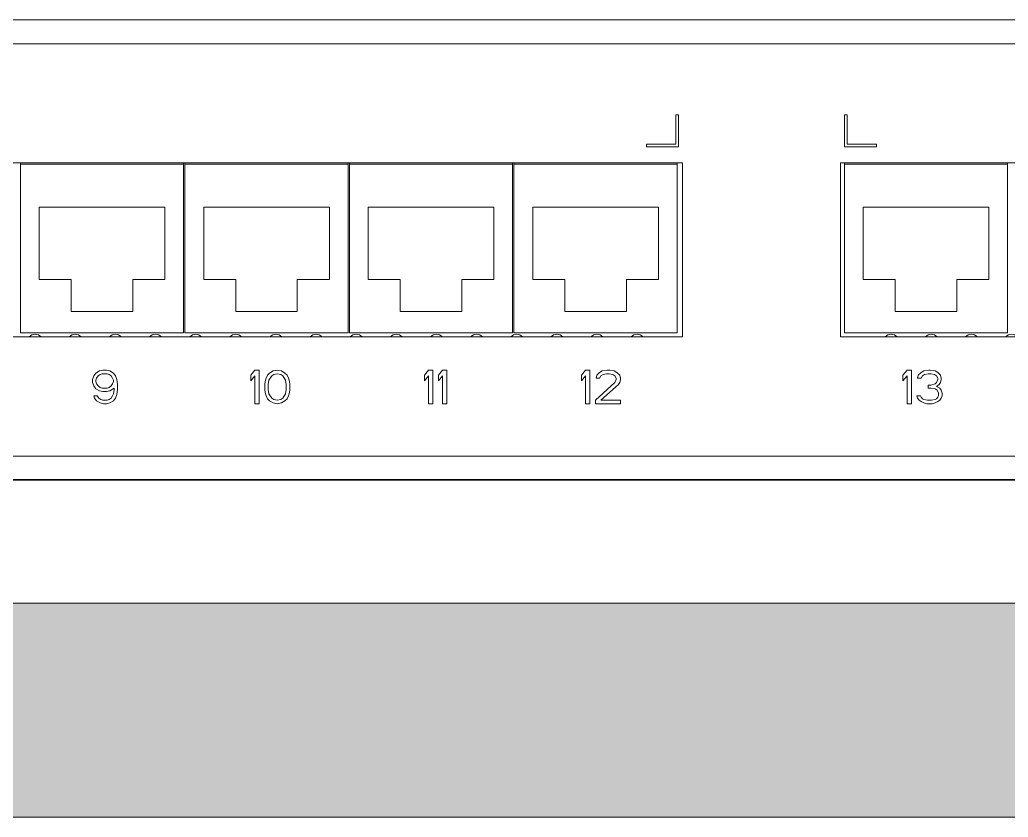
# Model space of a CAD drawing. Header units: millimetres. Extents: x -71336 to -33468, y -26189 to 22712.
# Drawn here: x -34368.1 to -34274.4, y -8364 to -8288.4 of the extents above; entities that cross this region are included whole.
import ezdxf

# ---------------------------------------------------------------- set-up
doc = ezdxf.new("R2010")
doc.units = ezdxf.units.MM
doc.layers.add('SC - Equipment', color=7, linetype='Continuous', lineweight=13)
doc.layers.add('SC - Rack Layout - U-guides and centreline', color=5, linetype='Continuous', lineweight=13, plot=False)

# ---------------------------------------------------------------- blocks, each defined once
blk = doc.blocks.new('*U220')
at = {"layer": 'SC - Rack Layout - U-guides and centreline', "ltscale": 5}
blk.add_lwpolyline([(-300, 0), (300, 0)], dxfattribs=at)
blk = doc.blocks.new('*U221')
at = {"layer": 'SC - Rack Layout - U-guides and centreline', "color": 0, "linetype": 'ByBlock', "lineweight": -2, "transparency": 16777216}
blk.add_blockref('*U220', (0, 1200.15), dxfattribs=at)
blk = doc.blocks.new('1U BRUSH PLATE - RACK LAYOUT')
at = {"ltscale": 5}
h = blk.add_hatch(dxfattribs=at)
h.set_pattern_fill('BRASS', color=256, scale=0.37, angle=90)
h.set_pattern_definition([(90, (-0.3157, 0), (-2.3495, 1e-16), []), (90, (-1.4904, 7e-17), (-2.3495, 1e-16), [1.17475, -0.587375])])
edge = h.paths.add_edge_path()
edge.add_line((-207.762, 32.774), (207.762, 32.774))
edge.add_arc((207.762, 22.774), 10, 0, 90, ccw=False)
edge.add_line((217.762, 22.774), (217.762, 22.5))
edge.add_arc((207.762, 22.5), 10, -90, 0, ccw=False)
edge.add_line((207.762, 12.5), (-207.762, 12.5))
edge.add_arc((-207.762, 22.5), 10, 180, 270, ccw=False)
edge.add_line((-217.762, 22.5), (-217.762, 22.774))
edge.add_arc((-207.762, 22.774), 10, 90, 180, ccw=False)
blk.add_lwpolyline([(-207.762, 32.774), (207.762, 32.774, -0.414214), (217.762, 22.774), (217.762, 22.5, -0.414214), (207.762, 12.5), (-207.762, 12.5, -0.414214), (-217.762, 22.5), (-217.762, 22.774, -0.414214)], format="xyb", close=True, dxfattribs=at)
at = {"layer": 'SC - Equipment'}
blk.add_line((-241.3, 44.5), (241.3, 44.5), dxfattribs=at)
blk = doc.blocks.new('PATCH PANEL - RJ45 24')
at = {"layer": 'SC - Equipment'}
for p, q in [((-219.437, 43.634), (219.437, 43.634)), ((-219.437, 41.351), (219.437, 41.351)), ((-8.118, 31.837), (-8.118, 34.628)), ((-8.118, 34.628), (-7.864, 34.628)), ((-7.864, 34.628), (-7.864, 31.584)), ((7.864, 34.628), (7.864, 31.584)), ((8.118, 34.628), (7.864, 34.628)), ((8.118, 31.837), (8.118, 34.628)), ((-10.908, 31.584), (-10.908, 31.837)), ((-10.908, 31.837), (-8.118, 31.837)), ((-7.864, 31.584), (-10.908, 31.584)), ((7.864, 31.584), (10.908, 31.584)), ((10.908, 31.837), (8.118, 31.837)), ((10.908, 31.584), (10.908, 31.837)), ((-7.484, 30.062), (-195.464, 30.062)), ((-70.271, 13.953), (-70.271, 30.062)), ((-54.796, 30.062), (-54.796, 13.953)), ((-54.669, 13.953), (-54.669, 30.062)), ((-39.194, 30.062), (-39.194, 13.953)), ((-39.067, 13.953), (-39.067, 30.062)), ((-23.593, 30.062), (-23.593, 13.953)), ((-23.466, 13.953), (-23.466, 30.062)), ((-7.991, 30.062), (-7.991, 13.953)), ((-7.484, 13.572), (-7.484, 30.062)), ((7.484, 30.062), (7.484, 13.572)), ((195.464, 30.062), (7.484, 30.062)), ((7.864, 13.953), (7.864, 30.062)), ((23.339, 30.062), (23.339, 13.953)), ((-54.796, 29.935), (-70.271, 29.935)), ((-39.194, 29.935), (-54.669, 29.935)), ((-23.593, 29.935), (-39.067, 29.935)), ((-7.991, 29.935), (-23.466, 29.935)), ((23.339, 29.935), (7.864, 29.935)), ((-68.495, 25.876), (-68.495, 19.026)), ((-56.572, 25.876), (-68.495, 25.876)), ((-56.572, 19.026), (-56.572, 25.876)), ((-52.893, 25.876), (-52.893, 19.026)), ((-40.97, 25.876), (-52.893, 25.876)), ((-40.97, 19.026), (-40.97, 25.876)), ((-37.292, 25.876), (-37.292, 19.026)), ((-25.368, 25.876), (-37.292, 25.876)), ((-25.368, 19.026), (-25.368, 25.876)), ((-21.69, 25.876), (-21.69, 19.026)), ((-9.767, 25.876), (-21.69, 25.876)), ((-9.767, 19.026), (-9.767, 25.876)), ((9.64, 25.876), (9.64, 19.026)), ((21.563, 25.876), (9.64, 25.876)), ((21.563, 19.026), (21.563, 25.876)), ((-68.495, 19.026), (-65.451, 19.026)), ((-65.451, 19.026), (-65.451, 15.982)), ((-59.616, 15.982), (-59.616, 19.026)), ((-59.616, 19.026), (-56.572, 19.026)), ((-52.893, 19.026), (-49.849, 19.026)), ((-49.849, 19.026), (-49.849, 15.982)), ((-44.014, 15.982), (-44.014, 19.026)), ((-44.014, 19.026), (-40.97, 19.026)), ((-37.292, 19.026), (-34.247, 19.026)), ((-34.247, 19.026), (-34.247, 15.982)), ((-28.413, 15.982), (-28.413, 19.026)), ((-28.413, 19.026), (-25.368, 19.026)), ((-21.69, 19.026), (-18.646, 19.026)), ((-18.646, 19.026), (-18.646, 15.982)), ((-12.811, 15.982), (-12.811, 19.026)), ((-12.811, 19.026), (-9.767, 19.026)), ((9.64, 19.026), (12.684, 19.026)), ((12.684, 19.026), (12.684, 15.982)), ((18.519, 19.026), (21.563, 19.026)), ((18.519, 15.982), (18.519, 19.026)), ((-65.451, 15.982), (-59.616, 15.982)), ((-49.849, 15.982), (-44.014, 15.982)), ((-34.247, 15.982), (-28.413, 15.982)), ((-18.646, 15.982), (-12.811, 15.982)), ((12.684, 15.982), (18.519, 15.982)), ((-195.464, 13.572), (-7.484, 13.572)), ((-54.796, 13.953), (-70.271, 13.953)), ((-39.194, 13.953), (-54.669, 13.953)), ((-23.593, 13.953), (-39.067, 13.953)), ((-7.991, 13.953), (-23.466, 13.953)), ((7.484, 13.572), (195.464, 13.572)), ((23.339, 13.953), (7.864, 13.953)), ((-62.783, 10.346), (-63.113, 10.144)), ((-62.452, 10.414), (-62.783, 10.346)), ((-62.122, 10.414), (-62.452, 10.414)), ((-61.792, 10.346), (-62.122, 10.414)), ((-61.461, 10.144), (-61.792, 10.346)), ((-48.426, 9.941), (-48.03, 10.414)), ((-48.03, 10.414), (-47.633, 10.414)), ((-47.633, 10.414), (-47.633, 7.243)), ((-46.312, 10.346), (-46.642, 10.144)), ((-45.916, 10.414), (-46.312, 10.346)), ((-45.519, 10.346), (-45.916, 10.414)), ((-45.189, 10.144), (-45.519, 10.346)), ((-31.956, 9.941), (-31.559, 10.414)), ((-31.559, 10.414), (-31.163, 10.414)), ((-31.163, 10.414), (-31.163, 7.243)), ((-30.634, 9.941), (-30.238, 10.414)), ((-30.238, 10.414), (-29.842, 10.414)), ((-29.842, 10.414), (-29.842, 7.243)), ((-17.071, 9.941), (-16.674, 10.414)), ((-16.674, 10.414), (-16.278, 10.414)), ((-16.278, 10.414), (-16.278, 7.243)), ((-15.353, 10.211), (-15.089, 10.346)), ((-15.089, 10.346), (-14.626, 10.414)), ((-14.626, 10.414), (-14.362, 10.414)), ((-14.362, 10.414), (-13.966, 10.346)), ((-13.966, 10.346), (-13.702, 10.211)), ((13.422, 9.941), (13.818, 10.414)), ((13.818, 10.414), (14.215, 10.414)), ((14.215, 10.414), (14.215, 7.243)), ((15.14, 10.211), (15.404, 10.346)), ((15.404, 10.346), (15.866, 10.414)), ((15.866, 10.414), (15.998, 10.414)), ((15.998, 10.414), (16.461, 10.346)), ((16.461, 10.346), (16.725, 10.211)), ((-63.311, 9.874), (-63.443, 9.537)), ((-63.443, 9.537), (-63.443, 9.267)), ((-63.113, 10.144), (-63.311, 9.874)), ((-63.047, 9.672), (-63.113, 9.469)), ((-63.113, 9.469), (-63.113, 9.334)), ((-62.915, 9.874), (-63.047, 9.672)), ((-62.717, 10.009), (-62.915, 9.874)), ((-62.518, 10.076), (-62.717, 10.009)), ((-62.056, 10.076), (-62.518, 10.076)), ((-61.858, 10.009), (-62.056, 10.076)), ((-61.66, 9.874), (-61.858, 10.009)), ((-61.527, 9.672), (-61.66, 9.874)), ((-61.461, 9.469), (-61.527, 9.672)), ((-61.263, 9.874), (-61.461, 10.144)), ((-61.461, 9.334), (-61.461, 9.469)), ((-61.131, 9.537), (-61.263, 9.874)), ((-61.065, 9.064), (-61.131, 9.537)), ((-48.426, 9.402), (-48.426, 9.941)), ((-48.03, 9.874), (-48.426, 9.402)), ((-48.03, 7.243), (-48.03, 9.874)), ((-47.039, 9.469), (-47.105, 9.132)), ((-46.973, 9.672), (-47.039, 9.469)), ((-46.841, 9.941), (-46.973, 9.672)), ((-46.642, 10.144), (-46.841, 9.941)), ((-46.709, 9.469), (-46.775, 9.064)), ((-46.444, 9.874), (-46.709, 9.469)), ((-46.246, 10.009), (-46.444, 9.874)), ((-45.916, 10.076), (-46.246, 10.009)), ((-45.585, 10.009), (-45.916, 10.076)), ((-45.387, 9.874), (-45.585, 10.009)), ((-45.123, 9.469), (-45.387, 9.874)), ((-44.991, 9.941), (-45.189, 10.144)), ((-45.057, 9.064), (-45.123, 9.469)), ((-44.859, 9.672), (-44.991, 9.941)), ((-44.793, 9.469), (-44.859, 9.672)), ((-44.727, 9.132), (-44.793, 9.469)), ((-31.956, 9.402), (-31.956, 9.941)), ((-31.559, 9.874), (-31.956, 9.402)), ((-31.559, 7.243), (-31.559, 9.874)), ((-30.634, 9.402), (-30.634, 9.941)), ((-30.238, 9.874), (-30.634, 9.402)), ((-30.238, 7.243), (-30.238, 9.874)), ((-17.071, 9.402), (-17.071, 9.941)), ((-16.674, 9.874), (-17.071, 9.402)), ((-16.674, 7.243), (-16.674, 9.874)), ((-15.683, 9.672), (-15.617, 9.941)), ((-15.353, 9.672), (-15.683, 9.672)), ((-15.617, 9.941), (-15.353, 10.211)), ((-15.221, 9.874), (-15.353, 9.672)), ((-15.023, 10.009), (-15.221, 9.874)), ((-14.693, 10.076), (-15.023, 10.009)), ((-14.428, 10.076), (-14.693, 10.076)), ((-14.098, 10.009), (-14.428, 10.076)), ((-13.9, 9.874), (-14.098, 10.009)), ((-13.768, 9.672), (-13.9, 9.874)), ((-13.9, 9.267), (-13.768, 9.537)), ((-13.768, 9.537), (-13.768, 9.672)), ((-13.702, 10.211), (-13.437, 9.941)), ((-13.437, 9.941), (-13.371, 9.672)), ((-13.371, 9.537), (-13.437, 9.267)), ((-13.371, 9.672), (-13.371, 9.537)), ((13.422, 9.402), (13.422, 9.941)), ((13.818, 9.874), (13.422, 9.402)), ((13.818, 7.243), (13.818, 9.874)), ((14.809, 9.672), (14.875, 9.941)), ((15.14, 9.672), (14.809, 9.672)), ((14.875, 9.941), (15.14, 10.211)), ((15.272, 9.874), (15.14, 9.672)), ((15.47, 10.009), (15.272, 9.874)), ((15.8, 10.076), (15.47, 10.009)), ((16.065, 10.076), (15.8, 10.076)), ((16.395, 10.009), (16.065, 10.076)), ((16.593, 9.874), (16.395, 10.009)), ((16.725, 9.672), (16.593, 9.874)), ((16.593, 9.267), (16.725, 9.537)), ((16.725, 10.211), (16.989, 9.941)), ((16.725, 9.537), (16.725, 9.672)), ((16.989, 9.941), (17.056, 9.672)), ((17.056, 9.537), (16.989, 9.267)), ((17.056, 9.672), (17.056, 9.537)), ((-63.443, 9.267), (-63.311, 8.929)), ((-63.311, 8.929), (-63.113, 8.66)), ((-63.113, 9.334), (-63.047, 9.132)), ((-63.113, 8.66), (-62.783, 8.457)), ((-63.047, 9.132), (-62.915, 8.929)), ((-62.915, 8.929), (-62.717, 8.794)), ((-62.783, 8.457), (-62.452, 8.39)), ((-62.717, 8.794), (-62.518, 8.727)), ((-62.518, 8.727), (-62.056, 8.727)), ((-62.122, 8.39), (-61.792, 8.457)), ((-62.056, 8.727), (-61.858, 8.794)), ((-61.858, 8.794), (-61.66, 8.929)), ((-61.792, 8.457), (-61.395, 8.727)), ((-61.66, 8.929), (-61.527, 9.132)), ((-61.527, 9.132), (-61.461, 9.334)), ((-61.395, 8.592), (-61.461, 8.187)), ((-61.395, 8.727), (-61.395, 8.592)), ((-61.131, 8.12), (-61.065, 8.592)), ((-61.065, 8.592), (-61.065, 9.064)), ((-47.105, 9.132), (-47.105, 8.525)), ((-47.105, 8.525), (-47.039, 8.187)), ((-46.775, 9.064), (-46.775, 8.592)), ((-46.775, 8.592), (-46.709, 8.187)), ((-45.123, 8.187), (-45.057, 8.592)), ((-45.057, 8.592), (-45.057, 9.064)), ((-44.793, 8.187), (-44.727, 8.525)), ((-44.727, 8.525), (-44.727, 9.132)), ((-15.75, 7.58), (-13.9, 9.267)), ((-13.569, 9.064), (-15.221, 7.58)), ((-13.437, 9.267), (-13.569, 9.064)), ((15.8, 8.997), (16.065, 8.997)), ((15.8, 8.727), (15.8, 8.997)), ((16.065, 8.727), (15.8, 8.727)), ((16.065, 8.997), (16.461, 9.132)), ((16.461, 8.66), (16.065, 8.727)), ((16.461, 9.132), (16.593, 9.267)), ((16.659, 8.525), (16.461, 8.66)), ((16.857, 9.064), (16.593, 8.862)), ((16.593, 8.862), (16.923, 8.727)), ((16.791, 8.255), (16.659, 8.525)), ((16.989, 9.267), (16.857, 9.064)), ((16.923, 8.727), (17.056, 8.525)), ((17.056, 8.525), (17.122, 8.255)), ((-63.311, 7.985), (-63.245, 7.782)), ((-62.981, 7.985), (-63.311, 7.985)), ((-63.245, 7.782), (-63.047, 7.513)), ((-63.047, 7.513), (-62.717, 7.31)), ((-62.849, 7.782), (-62.981, 7.985)), ((-62.65, 7.647), (-62.849, 7.782)), ((-62.452, 7.58), (-62.65, 7.647)), ((-62.452, 8.39), (-62.122, 8.39)), ((-62.056, 7.58), (-62.452, 7.58)), ((-61.858, 7.647), (-62.056, 7.58)), ((-61.66, 7.782), (-61.858, 7.647)), ((-61.792, 7.31), (-61.461, 7.513)), ((-61.527, 7.985), (-61.66, 7.782)), ((-61.461, 8.187), (-61.527, 7.985)), ((-61.461, 7.513), (-61.263, 7.782)), ((-61.263, 7.782), (-61.131, 8.12)), ((-47.039, 8.187), (-46.973, 7.985)), ((-46.973, 7.985), (-46.841, 7.715)), ((-46.841, 7.715), (-46.642, 7.513)), ((-46.709, 8.187), (-46.444, 7.782)), ((-46.642, 7.513), (-46.312, 7.31)), ((-46.444, 7.782), (-46.246, 7.647)), ((-46.246, 7.647), (-45.916, 7.58)), ((-45.916, 7.58), (-45.585, 7.647)), ((-45.585, 7.647), (-45.387, 7.782)), ((-45.519, 7.31), (-45.189, 7.513)), ((-45.387, 7.782), (-45.123, 8.187)), ((-45.189, 7.513), (-44.991, 7.715)), ((-44.991, 7.715), (-44.859, 7.985)), ((-44.859, 7.985), (-44.793, 8.187)), ((-15.75, 7.243), (-15.75, 7.58)), ((-15.221, 7.58), (-13.371, 7.58)), ((-13.371, 7.58), (-13.371, 7.243)), ((14.743, 7.985), (15.074, 7.985)), ((14.809, 7.782), (14.743, 7.985)), ((14.941, 7.58), (14.809, 7.782)), ((15.14, 7.445), (14.941, 7.58)), ((15.074, 7.985), (15.14, 7.85)), ((15.14, 7.85), (15.272, 7.715)), ((15.272, 7.715), (15.404, 7.647)), ((15.404, 7.647), (15.734, 7.58)), ((15.734, 7.58), (16.131, 7.58)), ((16.131, 7.58), (16.461, 7.647)), ((16.461, 7.647), (16.593, 7.715)), ((16.593, 7.715), (16.725, 7.85)), ((16.725, 7.85), (16.791, 7.985)), ((16.923, 7.58), (16.725, 7.445)), ((16.791, 7.985), (16.791, 8.255)), ((17.056, 7.782), (16.923, 7.58)), ((17.122, 7.985), (17.056, 7.782)), ((17.122, 8.255), (17.122, 7.985)), ((-62.717, 7.31), (-62.386, 7.243)), ((-62.386, 7.243), (-62.122, 7.243)), ((-62.122, 7.243), (-61.792, 7.31)), ((-47.633, 7.243), (-48.03, 7.243)), ((-46.312, 7.31), (-45.916, 7.243)), ((-45.916, 7.243), (-45.519, 7.31)), ((-31.163, 7.243), (-31.559, 7.243)), ((-29.842, 7.243), (-30.238, 7.243)), ((-16.278, 7.243), (-16.674, 7.243)), ((-13.371, 7.243), (-15.75, 7.243)), ((14.215, 7.243), (13.818, 7.243)), ((15.404, 7.31), (15.14, 7.445)), ((15.668, 7.243), (15.404, 7.31)), ((16.197, 7.243), (15.668, 7.243)), ((16.461, 7.31), (16.197, 7.243)), ((16.725, 7.445), (16.461, 7.31)), ((-219.437, 2.283), (219.437, 2.283)), ((-219.437, 0), (219.437, 0))]:
    blk.add_line(p, q, dxfattribs=at)
for centre in [(-68.875, 13.065), (-65.07, 13.065), (-61.265, 13.065), (-57.459, 13.065), (-53.654, 13.065), (-49.849, 13.065), (-46.044, 13.065), (-42.238, 13.065), (-38.433, 13.065), (-34.628, 13.065), (-30.823, 13.065), (-27.017, 13.065), (-23.212, 13.065), (-19.407, 13.065), (-15.602, 13.065), (-11.796, 13.065), (12.304, 13.065), (16.109, 13.065), (19.914, 13.065), (23.719, 13.065)]:
    blk.add_arc(centre, 0.761, 42.91758, 137.08242, dxfattribs=at)

msp = doc.modelspace()

# ---------------------------------------------------------------- block references
at = {"layer": 'SC - Equipment', "ltscale": 5}
msp.add_blockref('1U BRUSH PLATE - RACK LAYOUT', (-34297.756, -8376.478), dxfattribs=at)
at = {"layer": 'SC - Rack Layout - U-guides and centreline'}
msp.add_blockref('*U221', (-34297.756, -9532.178), dxfattribs=at)

# ---------------------------------------------------------------- next in the draw order: block references
at = {"layer": 'SC - Equipment', "color": 1}
msp.add_blockref('PATCH PANEL - RJ45 24', (-34297.756, -8332.028), dxfattribs=at)

doc.saveas('drawing.dxf')
